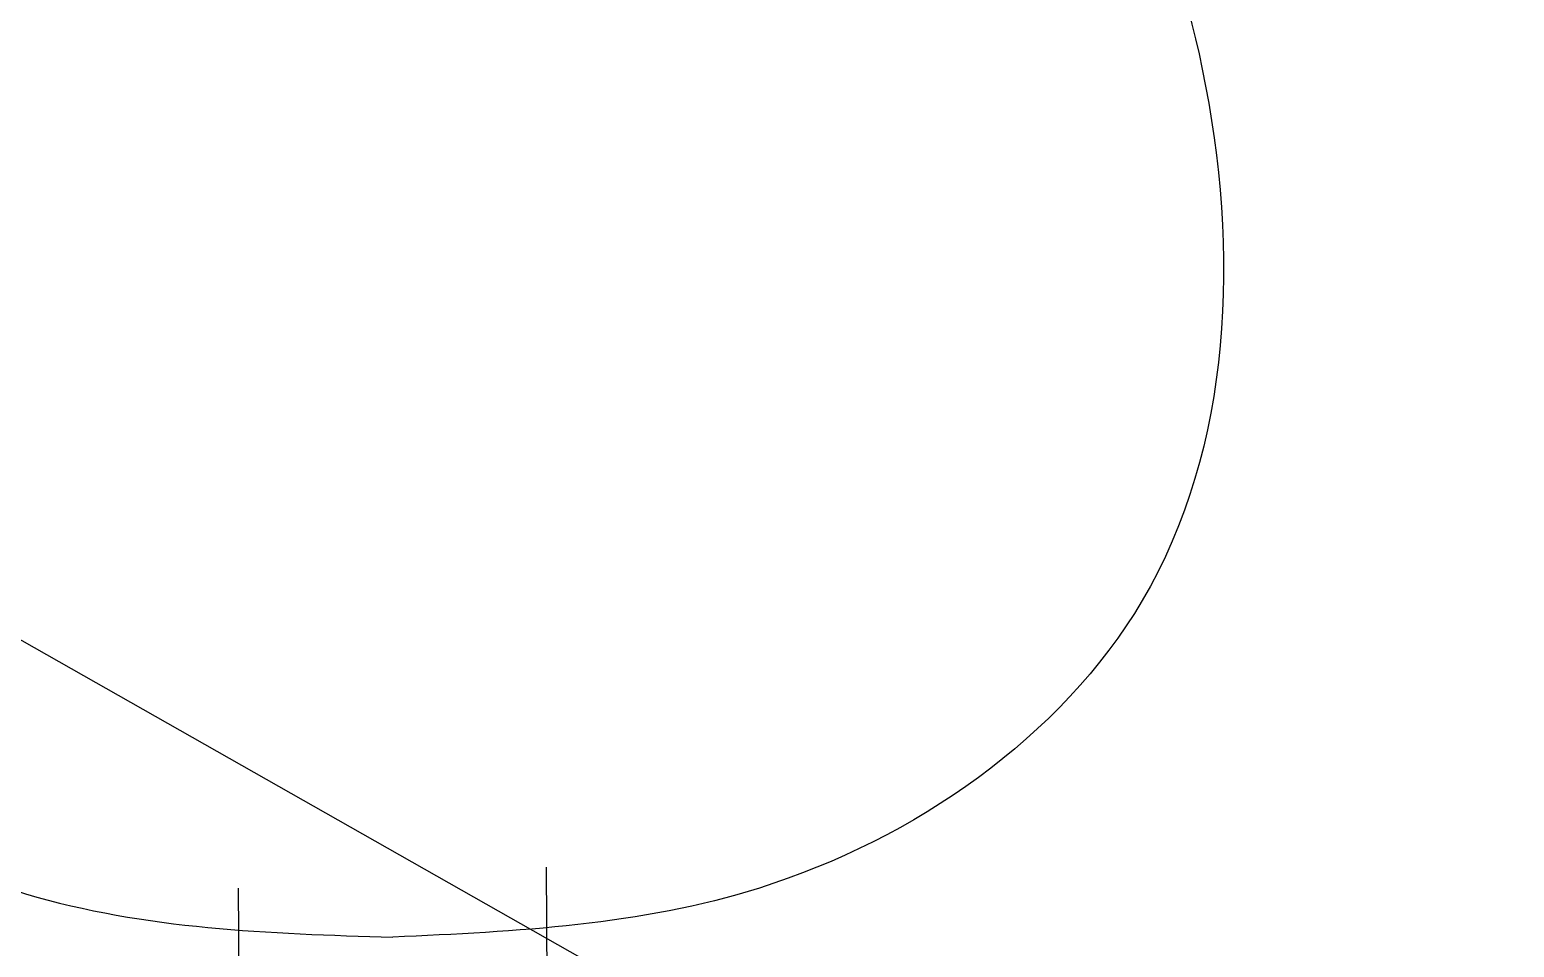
# Model space of a CAD drawing. Header units: metres. Extents: x 324293 to 653279, y 3585589 to 7191434.
# Drawn here: x 334564.5377 to 334564.9162, y 3600518.1028 to 3600518.3368 of the extents above; entities that cross this region are included whole.
import ezdxf

# ---------------------------------------------------------------- set-up
doc = ezdxf.new("R2010")
doc.units = ezdxf.units.M
doc.layers.add('cahman', color=80, linetype='Continuous')
doc.layers.add('Tir bargh', color=10, linetype='Continuous')

# ---------------------------------------------------------------- blocks, each defined once
blk = doc.blocks.new('E')
at = {"layer": 'Tir bargh'}
for p, q in [((0.96012, 5.01545), (-1.09158, 6.20022)), ((-0.40792, 5.78074), (-0.40792, 5.81219)), ((-0.43711, 5.78028), (-0.43711, 5.81044))]:
    blk.add_line(p, q, dxfattribs=at)
for points in [[(-0.44561, 5.95606, -0.28802), (-0.45908, 5.94838, -0.28802), (-0.48397, 5.93125, -0.28802), (-0.50404, 5.88667, -0.28802), (-0.50172, 5.83476, -0.28802), (-0.46112, 5.80718, -0.28802), (-0.43424, 5.80612, -0.28802), (-0.42252, 5.80567, -0.28802)], [(-0.39943, 5.95606, -0.28802), (-0.38596, 5.94838, -0.28802), (-0.36106, 5.93125, -0.28802), (-0.341, 5.88667, -0.28802), (-0.34332, 5.83476, -0.28802), (-0.38392, 5.80718, -0.28802), (-0.4108, 5.80612, -0.28802), (-0.42252, 5.80567, -0.28802)]]:
    blk.add_open_spline(points, degree=3, knots=[0.28987, 0.28987, 0.28987, 0.28987, 0.908816, 1.521914, 2.211913, 2.829368, 3.306397, 3.306397, 3.306397, 3.306397], dxfattribs=at)
at = {"layer": 'Tir bargh', "invisible_edges": 15}
for points in [[(-0.45271, 5.89928, -0.22021), (-0.45389, 5.88846, -0.21756), (-0.46785, 5.88846, -0.22563), (-0.46615, 5.89928, -0.22797)], [(-0.46615, 5.89928, -0.34808), (-0.46785, 5.88846, -0.35042), (-0.45389, 5.88846, -0.35849), (-0.45271, 5.89928, -0.35584)], [(-0.43795, 5.89928, -0.21541), (-0.43855, 5.88846, -0.21258), (-0.45389, 5.88846, -0.21756), (-0.45271, 5.89928, -0.22021)], [(-0.45271, 5.89928, -0.35584), (-0.45389, 5.88846, -0.35849), (-0.43855, 5.88846, -0.36347), (-0.43795, 5.89928, -0.36064)], [(-0.42252, 5.89928, -0.21379), (-0.42252, 5.88846, -0.2109), (-0.43855, 5.88846, -0.21258), (-0.43795, 5.89928, -0.21541)], [(-0.43795, 5.89928, -0.36064), (-0.43855, 5.88846, -0.36347), (-0.42252, 5.88846, -0.36515), (-0.42252, 5.89928, -0.36226)], [(-0.42252, 5.89928, -0.36226), (-0.42252, 5.88846, -0.36515), (-0.40648, 5.88846, -0.36347), (-0.40708, 5.89928, -0.36064)], [(-0.40708, 5.89928, -0.21541), (-0.40648, 5.88846, -0.21258), (-0.42252, 5.88846, -0.2109), (-0.42252, 5.89928, -0.21379)], [(-0.40708, 5.89928, -0.36064), (-0.40648, 5.88846, -0.36347), (-0.39115, 5.88846, -0.35849), (-0.39233, 5.89928, -0.35584)], [(-0.39233, 5.89928, -0.22021), (-0.39115, 5.88846, -0.21756), (-0.40648, 5.88846, -0.21258), (-0.40708, 5.89928, -0.21541)], [(-0.39233, 5.89928, -0.35584), (-0.39115, 5.88846, -0.35849), (-0.37718, 5.88846, -0.35042), (-0.37889, 5.89928, -0.34808)], [(-0.37889, 5.89928, -0.22797), (-0.37718, 5.88846, -0.22563), (-0.39115, 5.88846, -0.21756), (-0.39233, 5.89928, -0.22021)], [(-0.37889, 5.89928, -0.34808), (-0.37718, 5.88846, -0.35042), (-0.3652, 5.88846, -0.33963), (-0.36735, 5.89928, -0.3377)], [(-0.36735, 5.89928, -0.23835), (-0.3652, 5.88846, -0.23642), (-0.37718, 5.88846, -0.22563), (-0.37889, 5.89928, -0.22797)], [(-0.36735, 5.89928, -0.3377), (-0.3652, 5.88846, -0.33963), (-0.35572, 5.88846, -0.32659), (-0.35823, 5.89928, -0.32514)], [(-0.35823, 5.89928, -0.25091), (-0.35572, 5.88846, -0.24946), (-0.3652, 5.88846, -0.23642), (-0.36735, 5.89928, -0.23835)], [(-0.35823, 5.89928, -0.32514), (-0.35572, 5.88846, -0.32659), (-0.34916, 5.88846, -0.31186), (-0.35192, 5.89928, -0.31096)], [(-0.35192, 5.89928, -0.26509), (-0.34916, 5.88846, -0.26419), (-0.35572, 5.88846, -0.24946), (-0.35823, 5.89928, -0.25091)], [(-0.35192, 5.89928, -0.31096), (-0.34916, 5.88846, -0.31186), (-0.34581, 5.88846, -0.29609), (-0.34869, 5.89928, -0.29578)], [(-0.34869, 5.89928, -0.28027), (-0.34581, 5.88846, -0.27996), (-0.34916, 5.88846, -0.26419), (-0.35192, 5.89928, -0.26509)], [(-0.34869, 5.89928, -0.29578), (-0.34581, 5.88846, -0.29609), (-0.34581, 5.88846, -0.27996), (-0.34869, 5.89928, -0.28027)], [(-0.45389, 5.88846, -0.21756), (-0.45458, 5.87739, -0.21602), (-0.46885, 5.87739, -0.22426), (-0.46785, 5.88846, -0.22563)], [(-0.46785, 5.88846, -0.35042), (-0.46885, 5.87739, -0.35179), (-0.45458, 5.87739, -0.36003), (-0.45389, 5.88846, -0.35849)], [(-0.43855, 5.88846, -0.21258), (-0.43891, 5.87739, -0.21092), (-0.45458, 5.87739, -0.21602), (-0.45389, 5.88846, -0.21756)], [(-0.45389, 5.88846, -0.35849), (-0.45458, 5.87739, -0.36003), (-0.43891, 5.87739, -0.36512), (-0.43855, 5.88846, -0.36347)], [(-0.42252, 5.88846, -0.2109), (-0.42252, 5.87739, -0.2092), (-0.43891, 5.87739, -0.21092), (-0.43855, 5.88846, -0.21258)], [(-0.43855, 5.88846, -0.36347), (-0.43891, 5.87739, -0.36512), (-0.42252, 5.87739, -0.36685), (-0.42252, 5.88846, -0.36515)], [(-0.42252, 5.88846, -0.36515), (-0.42252, 5.87739, -0.36685), (-0.40613, 5.87739, -0.36512), (-0.40648, 5.88846, -0.36347)], [(-0.40648, 5.88846, -0.21258), (-0.40613, 5.87739, -0.21092), (-0.42252, 5.87739, -0.2092), (-0.42252, 5.88846, -0.2109)], [(-0.40648, 5.88846, -0.36347), (-0.40613, 5.87739, -0.36512), (-0.39046, 5.87739, -0.36003), (-0.39115, 5.88846, -0.35849)], [(-0.39115, 5.88846, -0.21756), (-0.39046, 5.87739, -0.21602), (-0.40613, 5.87739, -0.21092), (-0.40648, 5.88846, -0.21258)], [(-0.39115, 5.88846, -0.35849), (-0.39046, 5.87739, -0.36003), (-0.37619, 5.87739, -0.35179), (-0.37718, 5.88846, -0.35042)], [(-0.37718, 5.88846, -0.22563), (-0.37619, 5.87739, -0.22426), (-0.39046, 5.87739, -0.21602), (-0.39115, 5.88846, -0.21756)], [(-0.37718, 5.88846, -0.35042), (-0.37619, 5.87739, -0.35179), (-0.36394, 5.87739, -0.34077), (-0.3652, 5.88846, -0.33963)], [(-0.3652, 5.88846, -0.23642), (-0.36394, 5.87739, -0.23528), (-0.37619, 5.87739, -0.22426), (-0.37718, 5.88846, -0.22563)], [(-0.3652, 5.88846, -0.33963), (-0.36394, 5.87739, -0.34077), (-0.35426, 5.87739, -0.32744), (-0.35572, 5.88846, -0.32659)], [(-0.35572, 5.88846, -0.24946), (-0.35426, 5.87739, -0.24861), (-0.36394, 5.87739, -0.23528), (-0.3652, 5.88846, -0.23642)], [(-0.35572, 5.88846, -0.32659), (-0.35426, 5.87739, -0.32744), (-0.34755, 5.87739, -0.31238), (-0.34916, 5.88846, -0.31186)], [(-0.34916, 5.88846, -0.26419), (-0.34755, 5.87739, -0.26367), (-0.35426, 5.87739, -0.24861), (-0.35572, 5.88846, -0.24946)], [(-0.34916, 5.88846, -0.31186), (-0.34755, 5.87739, -0.31238), (-0.34413, 5.87739, -0.29626), (-0.34581, 5.88846, -0.29609)], [(-0.34581, 5.88846, -0.27996), (-0.34413, 5.87739, -0.27979), (-0.34755, 5.87739, -0.26367), (-0.34916, 5.88846, -0.26419)], [(-0.34581, 5.88846, -0.29609), (-0.34413, 5.87739, -0.29626), (-0.34413, 5.87739, -0.27979), (-0.34581, 5.88846, -0.27996)], [(-0.45458, 5.87739, -0.21602), (-0.45473, 5.86619, -0.21569), (-0.46906, 5.86619, -0.22396), (-0.46885, 5.87739, -0.22426)], [(-0.46885, 5.87739, -0.35179), (-0.46906, 5.86619, -0.35209), (-0.45473, 5.86619, -0.36036), (-0.45458, 5.87739, -0.36003)], [(-0.43891, 5.87739, -0.21092), (-0.43898, 5.86619, -0.21057), (-0.45473, 5.86619, -0.21569), (-0.45458, 5.87739, -0.21602)], [(-0.45458, 5.87739, -0.36003), (-0.45473, 5.86619, -0.36036), (-0.43898, 5.86619, -0.36548), (-0.43891, 5.87739, -0.36512)], [(-0.42252, 5.87739, -0.2092), (-0.42252, 5.86619, -0.20884), (-0.43898, 5.86619, -0.21057), (-0.43891, 5.87739, -0.21092)], [(-0.43891, 5.87739, -0.36512), (-0.43898, 5.86619, -0.36548), (-0.42252, 5.86619, -0.36721), (-0.42252, 5.87739, -0.36685)], [(-0.42252, 5.87739, -0.36685), (-0.42252, 5.86619, -0.36721), (-0.40606, 5.86619, -0.36548), (-0.40613, 5.87739, -0.36512)], [(-0.40613, 5.87739, -0.21092), (-0.40606, 5.86619, -0.21057), (-0.42252, 5.86619, -0.20884), (-0.42252, 5.87739, -0.2092)], [(-0.40613, 5.87739, -0.36512), (-0.40606, 5.86619, -0.36548), (-0.39031, 5.86619, -0.36036), (-0.39046, 5.87739, -0.36003)], [(-0.39046, 5.87739, -0.21602), (-0.39031, 5.86619, -0.21569), (-0.40606, 5.86619, -0.21057), (-0.40613, 5.87739, -0.21092)], [(-0.39046, 5.87739, -0.36003), (-0.39031, 5.86619, -0.36036), (-0.37597, 5.86619, -0.35209), (-0.37619, 5.87739, -0.35179)], [(-0.37619, 5.87739, -0.22426), (-0.37597, 5.86619, -0.22396), (-0.39031, 5.86619, -0.21569), (-0.39046, 5.87739, -0.21602)], [(-0.37619, 5.87739, -0.35179), (-0.37597, 5.86619, -0.35209), (-0.36367, 5.86619, -0.34101), (-0.36394, 5.87739, -0.34077)], [(-0.36394, 5.87739, -0.23528), (-0.36367, 5.86619, -0.23504), (-0.37597, 5.86619, -0.22396), (-0.37619, 5.87739, -0.22426)], [(-0.36394, 5.87739, -0.34077), (-0.36367, 5.86619, -0.34101), (-0.35394, 5.86619, -0.32762), (-0.35426, 5.87739, -0.32744)], [(-0.35426, 5.87739, -0.24861), (-0.35394, 5.86619, -0.24843), (-0.36367, 5.86619, -0.23504), (-0.36394, 5.87739, -0.23528)], [(-0.35426, 5.87739, -0.32744), (-0.35394, 5.86619, -0.32762), (-0.34721, 5.86619, -0.31249), (-0.34755, 5.87739, -0.31238)], [(-0.34755, 5.87739, -0.26367), (-0.34721, 5.86619, -0.26355), (-0.35394, 5.86619, -0.24843), (-0.35426, 5.87739, -0.24861)], [(-0.34755, 5.87739, -0.31238), (-0.34721, 5.86619, -0.31249), (-0.34377, 5.86619, -0.2963), (-0.34413, 5.87739, -0.29626)], [(-0.34413, 5.87739, -0.27979), (-0.34377, 5.86619, -0.27975), (-0.34721, 5.86619, -0.26355), (-0.34755, 5.87739, -0.26367)], [(-0.34413, 5.87739, -0.29626), (-0.34377, 5.86619, -0.2963), (-0.34377, 5.86619, -0.27975), (-0.34413, 5.87739, -0.27979)], [(-0.45473, 5.86619, -0.21569), (-0.45423, 5.85506, -0.21679), (-0.46835, 5.85506, -0.22494), (-0.46906, 5.86619, -0.22396)], [(-0.46906, 5.86619, -0.35209), (-0.46835, 5.85506, -0.35111), (-0.45423, 5.85506, -0.35926), (-0.45473, 5.86619, -0.36036)], [(-0.43898, 5.86619, -0.21057), (-0.43873, 5.85506, -0.21176), (-0.45423, 5.85506, -0.21679), (-0.45473, 5.86619, -0.21569)], [(-0.45473, 5.86619, -0.36036), (-0.45423, 5.85506, -0.35926), (-0.43873, 5.85506, -0.36429), (-0.43898, 5.86619, -0.36548)], [(-0.42252, 5.86619, -0.20884), (-0.42252, 5.85506, -0.21005), (-0.43873, 5.85506, -0.21176), (-0.43898, 5.86619, -0.21057)], [(-0.43898, 5.86619, -0.36548), (-0.43873, 5.85506, -0.36429), (-0.42252, 5.85506, -0.366), (-0.42252, 5.86619, -0.36721)], [(-0.42252, 5.86619, -0.36721), (-0.42252, 5.85506, -0.366), (-0.40631, 5.85506, -0.36429), (-0.40606, 5.86619, -0.36548)], [(-0.40606, 5.86619, -0.21057), (-0.40631, 5.85506, -0.21176), (-0.42252, 5.85506, -0.21005), (-0.42252, 5.86619, -0.20884)], [(-0.40606, 5.86619, -0.36548), (-0.40631, 5.85506, -0.36429), (-0.3908, 5.85506, -0.35926), (-0.39031, 5.86619, -0.36036)], [(-0.39031, 5.86619, -0.21569), (-0.3908, 5.85506, -0.21679), (-0.40631, 5.85506, -0.21176), (-0.40606, 5.86619, -0.21057)], [(-0.39031, 5.86619, -0.36036), (-0.3908, 5.85506, -0.35926), (-0.37669, 5.85506, -0.35111), (-0.37597, 5.86619, -0.35209)], [(-0.37597, 5.86619, -0.22396), (-0.37669, 5.85506, -0.22494), (-0.3908, 5.85506, -0.21679), (-0.39031, 5.86619, -0.21569)], [(-0.37597, 5.86619, -0.35209), (-0.37669, 5.85506, -0.35111), (-0.36457, 5.85506, -0.3402), (-0.36367, 5.86619, -0.34101)], [(-0.36367, 5.86619, -0.23504), (-0.36457, 5.85506, -0.23585), (-0.37669, 5.85506, -0.22494), (-0.37597, 5.86619, -0.22396)], [(-0.36367, 5.86619, -0.34101), (-0.36457, 5.85506, -0.3402), (-0.35499, 5.85506, -0.32701), (-0.35394, 5.86619, -0.32762)], [(-0.35394, 5.86619, -0.24843), (-0.35499, 5.85506, -0.24904), (-0.36457, 5.85506, -0.23585), (-0.36367, 5.86619, -0.23504)], [(-0.35394, 5.86619, -0.32762), (-0.35499, 5.85506, -0.32701), (-0.34836, 5.85506, -0.31212), (-0.34721, 5.86619, -0.31249)], [(-0.34721, 5.86619, -0.26355), (-0.34836, 5.85506, -0.26393), (-0.35499, 5.85506, -0.24904), (-0.35394, 5.86619, -0.24843)], [(-0.34721, 5.86619, -0.31249), (-0.34836, 5.85506, -0.31212), (-0.34497, 5.85506, -0.29617), (-0.34377, 5.86619, -0.2963)], [(-0.34377, 5.86619, -0.27975), (-0.34497, 5.85506, -0.27987), (-0.34836, 5.85506, -0.26393), (-0.34721, 5.86619, -0.26355)], [(-0.34377, 5.86619, -0.2963), (-0.34497, 5.85506, -0.29617), (-0.34497, 5.85506, -0.27987), (-0.34377, 5.86619, -0.27975)], [(-0.45423, 5.85506, -0.21679), (-0.45297, 5.84431, -0.21963), (-0.46653, 5.84431, -0.22745), (-0.46835, 5.85506, -0.22494)], [(-0.46835, 5.85506, -0.35111), (-0.46653, 5.84431, -0.3486), (-0.45297, 5.84431, -0.35642), (-0.45423, 5.85506, -0.35926)], [(-0.43873, 5.85506, -0.21176), (-0.43809, 5.84431, -0.21479), (-0.45297, 5.84431, -0.21963), (-0.45423, 5.85506, -0.21679)], [(-0.45423, 5.85506, -0.35926), (-0.45297, 5.84431, -0.35642), (-0.43809, 5.84431, -0.36126), (-0.43873, 5.85506, -0.36429)], [(-0.42252, 5.85506, -0.21005), (-0.42252, 5.84431, -0.21315), (-0.43809, 5.84431, -0.21479), (-0.43873, 5.85506, -0.21176)], [(-0.43873, 5.85506, -0.36429), (-0.43809, 5.84431, -0.36126), (-0.42252, 5.84431, -0.3629), (-0.42252, 5.85506, -0.366)], [(-0.42252, 5.85506, -0.366), (-0.42252, 5.84431, -0.3629), (-0.40695, 5.84431, -0.36126), (-0.40631, 5.85506, -0.36429)], [(-0.40631, 5.85506, -0.21176), (-0.40695, 5.84431, -0.21479), (-0.42252, 5.84431, -0.21315), (-0.42252, 5.85506, -0.21005)], [(-0.40631, 5.85506, -0.36429), (-0.40695, 5.84431, -0.36126), (-0.39207, 5.84431, -0.35642), (-0.3908, 5.85506, -0.35926)], [(-0.3908, 5.85506, -0.21679), (-0.39207, 5.84431, -0.21963), (-0.40695, 5.84431, -0.21479), (-0.40631, 5.85506, -0.21176)], [(-0.3908, 5.85506, -0.35926), (-0.39207, 5.84431, -0.35642), (-0.37851, 5.84431, -0.3486), (-0.37669, 5.85506, -0.35111)], [(-0.37669, 5.85506, -0.22494), (-0.37851, 5.84431, -0.22745), (-0.39207, 5.84431, -0.21963), (-0.3908, 5.85506, -0.21679)], [(-0.37669, 5.85506, -0.35111), (-0.37851, 5.84431, -0.3486), (-0.36688, 5.84431, -0.33812), (-0.36457, 5.85506, -0.3402)], [(-0.36457, 5.85506, -0.23585), (-0.36688, 5.84431, -0.23793), (-0.37851, 5.84431, -0.22745), (-0.37669, 5.85506, -0.22494)], [(-0.36457, 5.85506, -0.3402), (-0.36688, 5.84431, -0.33812), (-0.35768, 5.84431, -0.32546), (-0.35499, 5.85506, -0.32701)], [(-0.35499, 5.85506, -0.24904), (-0.35768, 5.84431, -0.25059), (-0.36688, 5.84431, -0.23793), (-0.36457, 5.85506, -0.23585)], [(-0.35499, 5.85506, -0.32701), (-0.35768, 5.84431, -0.32546), (-0.35131, 5.84431, -0.31116), (-0.34836, 5.85506, -0.31212)], [(-0.34836, 5.85506, -0.26393), (-0.35131, 5.84431, -0.26489), (-0.35768, 5.84431, -0.25059), (-0.35499, 5.85506, -0.24904)], [(-0.34836, 5.85506, -0.31212), (-0.35131, 5.84431, -0.31116), (-0.34806, 5.84431, -0.29585), (-0.34497, 5.85506, -0.29617)], [(-0.34497, 5.85506, -0.27987), (-0.34806, 5.84431, -0.2802), (-0.35131, 5.84431, -0.26489), (-0.34836, 5.85506, -0.26393)], [(-0.34497, 5.85506, -0.29617), (-0.34806, 5.84431, -0.29585), (-0.34806, 5.84431, -0.2802), (-0.34497, 5.85506, -0.27987)], [(-0.45297, 5.84431, -0.21963), (-0.45083, 5.83444, -0.22443), (-0.46343, 5.83444, -0.23171), (-0.46653, 5.84431, -0.22745)], [(-0.46653, 5.84431, -0.3486), (-0.46343, 5.83444, -0.34434), (-0.45083, 5.83444, -0.35161), (-0.45297, 5.84431, -0.35642)], [(-0.43809, 5.84431, -0.21479), (-0.43699, 5.83444, -0.21994), (-0.45083, 5.83444, -0.22443), (-0.45297, 5.84431, -0.21963)], [(-0.45297, 5.84431, -0.35642), (-0.45083, 5.83444, -0.35161), (-0.43699, 5.83444, -0.35611), (-0.43809, 5.84431, -0.36126)], [(-0.42252, 5.84431, -0.21315), (-0.42252, 5.83444, -0.21842), (-0.43699, 5.83444, -0.21994), (-0.43809, 5.84431, -0.21479)], [(-0.43809, 5.84431, -0.36126), (-0.43699, 5.83444, -0.35611), (-0.42252, 5.83444, -0.35763), (-0.42252, 5.84431, -0.3629)], [(-0.42252, 5.84431, -0.3629), (-0.42252, 5.83444, -0.35763), (-0.40805, 5.83444, -0.35611), (-0.40695, 5.84431, -0.36126)], [(-0.40695, 5.84431, -0.21479), (-0.40805, 5.83444, -0.21994), (-0.42252, 5.83444, -0.21842), (-0.42252, 5.84431, -0.21315)], [(-0.40695, 5.84431, -0.36126), (-0.40805, 5.83444, -0.35611), (-0.39421, 5.83444, -0.35161), (-0.39207, 5.84431, -0.35642)], [(-0.39207, 5.84431, -0.21963), (-0.39421, 5.83444, -0.22443), (-0.40805, 5.83444, -0.21994), (-0.40695, 5.84431, -0.21479)], [(-0.39207, 5.84431, -0.35642), (-0.39421, 5.83444, -0.35161), (-0.3816, 5.83444, -0.34434), (-0.37851, 5.84431, -0.3486)], [(-0.37851, 5.84431, -0.22745), (-0.3816, 5.83444, -0.23171), (-0.39421, 5.83444, -0.22443), (-0.39207, 5.84431, -0.21963)], [(-0.37851, 5.84431, -0.3486), (-0.3816, 5.83444, -0.34434), (-0.37079, 5.83444, -0.3346), (-0.36688, 5.84431, -0.33812)], [(-0.36688, 5.84431, -0.23793), (-0.37079, 5.83444, -0.24145), (-0.3816, 5.83444, -0.23171), (-0.37851, 5.84431, -0.22745)], [(-0.36688, 5.84431, -0.33812), (-0.37079, 5.83444, -0.3346), (-0.36224, 5.83444, -0.32283), (-0.35768, 5.84431, -0.32546)], [(-0.35768, 5.84431, -0.25059), (-0.36224, 5.83444, -0.25322), (-0.37079, 5.83444, -0.24145), (-0.36688, 5.84431, -0.23793)], [(-0.35768, 5.84431, -0.32546), (-0.36224, 5.83444, -0.32283), (-0.35632, 5.83444, -0.30953), (-0.35131, 5.84431, -0.31116)], [(-0.35131, 5.84431, -0.26489), (-0.35632, 5.83444, -0.26651), (-0.36224, 5.83444, -0.25322), (-0.35768, 5.84431, -0.25059)], [(-0.35131, 5.84431, -0.31116), (-0.35632, 5.83444, -0.30953), (-0.35329, 5.83444, -0.2953), (-0.34806, 5.84431, -0.29585)], [(-0.34806, 5.84431, -0.2802), (-0.35329, 5.83444, -0.28075), (-0.35632, 5.83444, -0.26651), (-0.35131, 5.84431, -0.26489)], [(-0.34806, 5.84431, -0.29585), (-0.35329, 5.83444, -0.2953), (-0.35329, 5.83444, -0.28075), (-0.34806, 5.84431, -0.2802)], [(-0.45083, 5.83444, -0.22443), (-0.44787, 5.82595, -0.23109), (-0.45915, 5.82595, -0.2376), (-0.46343, 5.83444, -0.23171)], [(-0.46343, 5.83444, -0.34434), (-0.45915, 5.82595, -0.33845), (-0.44787, 5.82595, -0.34496), (-0.45083, 5.83444, -0.35161)], [(-0.43699, 5.83444, -0.21994), (-0.43548, 5.82595, -0.22706), (-0.44787, 5.82595, -0.23109), (-0.45083, 5.83444, -0.22443)], [(-0.45083, 5.83444, -0.35161), (-0.44787, 5.82595, -0.34496), (-0.43548, 5.82595, -0.34899), (-0.43699, 5.83444, -0.35611)], [(-0.42252, 5.83444, -0.21842), (-0.42252, 5.82595, -0.2257), (-0.43548, 5.82595, -0.22706), (-0.43699, 5.83444, -0.21994)], [(-0.43699, 5.83444, -0.35611), (-0.43548, 5.82595, -0.34899), (-0.42252, 5.82595, -0.35035), (-0.42252, 5.83444, -0.35763)], [(-0.42252, 5.83444, -0.35763), (-0.42252, 5.82595, -0.35035), (-0.40956, 5.82595, -0.34899), (-0.40805, 5.83444, -0.35611)], [(-0.40805, 5.83444, -0.21994), (-0.40956, 5.82595, -0.22706), (-0.42252, 5.82595, -0.2257), (-0.42252, 5.83444, -0.21842)], [(-0.40805, 5.83444, -0.35611), (-0.40956, 5.82595, -0.34899), (-0.39717, 5.82595, -0.34496), (-0.39421, 5.83444, -0.35161)], [(-0.39421, 5.83444, -0.22443), (-0.39717, 5.82595, -0.23109), (-0.40956, 5.82595, -0.22706), (-0.40805, 5.83444, -0.21994)], [(-0.39421, 5.83444, -0.35161), (-0.39717, 5.82595, -0.34496), (-0.38588, 5.82595, -0.33845), (-0.3816, 5.83444, -0.34434)], [(-0.3816, 5.83444, -0.23171), (-0.38588, 5.82595, -0.2376), (-0.39717, 5.82595, -0.23109), (-0.39421, 5.83444, -0.22443)], [(-0.3816, 5.83444, -0.34434), (-0.38588, 5.82595, -0.33845), (-0.3762, 5.82595, -0.32973), (-0.37079, 5.83444, -0.3346)], [(-0.37079, 5.83444, -0.24145), (-0.3762, 5.82595, -0.24632), (-0.38588, 5.82595, -0.2376), (-0.3816, 5.83444, -0.23171)], [(-0.37079, 5.83444, -0.3346), (-0.3762, 5.82595, -0.32973), (-0.36854, 5.82595, -0.31919), (-0.36224, 5.83444, -0.32283)], [(-0.36224, 5.83444, -0.25322), (-0.36854, 5.82595, -0.25686), (-0.3762, 5.82595, -0.24632), (-0.37079, 5.83444, -0.24145)], [(-0.36224, 5.83444, -0.32283), (-0.36854, 5.82595, -0.31919), (-0.36324, 5.82595, -0.30728), (-0.35632, 5.83444, -0.30953)], [(-0.35632, 5.83444, -0.26651), (-0.36324, 5.82595, -0.26877), (-0.36854, 5.82595, -0.25686), (-0.36224, 5.83444, -0.25322)], [(-0.35632, 5.83444, -0.30953), (-0.36324, 5.82595, -0.30728), (-0.36053, 5.82595, -0.29454), (-0.35329, 5.83444, -0.2953)], [(-0.35329, 5.83444, -0.28075), (-0.36053, 5.82595, -0.28151), (-0.36324, 5.82595, -0.26877), (-0.35632, 5.83444, -0.26651)], [(-0.35329, 5.83444, -0.2953), (-0.36053, 5.82595, -0.29454), (-0.36053, 5.82595, -0.28151), (-0.35329, 5.83444, -0.28075)], [(-0.45915, 5.82595, -0.2376), (-0.45401, 5.81896, -0.24468), (-0.46234, 5.81896, -0.25217), (-0.46884, 5.82595, -0.24632)], [(-0.46884, 5.82595, -0.32973), (-0.46234, 5.81896, -0.32388), (-0.45401, 5.81896, -0.33137), (-0.45915, 5.82595, -0.33845)], [(-0.44787, 5.82595, -0.23109), (-0.44431, 5.81896, -0.23908), (-0.45401, 5.81896, -0.24468), (-0.45915, 5.82595, -0.2376)], [(-0.45915, 5.82595, -0.33845), (-0.45401, 5.81896, -0.33137), (-0.44431, 5.81896, -0.33697), (-0.44787, 5.82595, -0.34496)], [(-0.43548, 5.82595, -0.22706), (-0.43366, 5.81896, -0.23562), (-0.44431, 5.81896, -0.23908), (-0.44787, 5.82595, -0.23109)], [(-0.44787, 5.82595, -0.34496), (-0.44431, 5.81896, -0.33697), (-0.43366, 5.81896, -0.34043), (-0.43548, 5.82595, -0.34899)], [(-0.42252, 5.82595, -0.2257), (-0.42252, 5.81896, -0.23445), (-0.43366, 5.81896, -0.23562), (-0.43548, 5.82595, -0.22706)], [(-0.43548, 5.82595, -0.34899), (-0.43366, 5.81896, -0.34043), (-0.42252, 5.81896, -0.3416), (-0.42252, 5.82595, -0.35035)], [(-0.42252, 5.82595, -0.35035), (-0.42252, 5.81896, -0.3416), (-0.41138, 5.81896, -0.34043), (-0.40956, 5.82595, -0.34899)], [(-0.40956, 5.82595, -0.22706), (-0.41138, 5.81896, -0.23562), (-0.42252, 5.81896, -0.23445), (-0.42252, 5.82595, -0.2257)], [(-0.40956, 5.82595, -0.34899), (-0.41138, 5.81896, -0.34043), (-0.40073, 5.81896, -0.33697), (-0.39717, 5.82595, -0.34496)], [(-0.39717, 5.82595, -0.23109), (-0.40073, 5.81896, -0.23908), (-0.41138, 5.81896, -0.23562), (-0.40956, 5.82595, -0.22706)], [(-0.39717, 5.82595, -0.34496), (-0.40073, 5.81896, -0.33697), (-0.39103, 5.81896, -0.33137), (-0.38588, 5.82595, -0.33845)], [(-0.38588, 5.82595, -0.2376), (-0.39103, 5.81896, -0.24468), (-0.40073, 5.81896, -0.23908), (-0.39717, 5.82595, -0.23109)], [(-0.38588, 5.82595, -0.33845), (-0.39103, 5.81896, -0.33137), (-0.3827, 5.81896, -0.32388), (-0.3762, 5.82595, -0.32973)], [(-0.3762, 5.82595, -0.24632), (-0.3827, 5.81896, -0.25217), (-0.39103, 5.81896, -0.24468), (-0.38588, 5.82595, -0.2376)], [(-0.3762, 5.82595, -0.32973), (-0.3827, 5.81896, -0.32388), (-0.37612, 5.81896, -0.31481), (-0.36854, 5.82595, -0.31919)], [(-0.36854, 5.82595, -0.25686), (-0.37612, 5.81896, -0.26123), (-0.3827, 5.81896, -0.25217), (-0.3762, 5.82595, -0.24632)], [(-0.36854, 5.82595, -0.31919), (-0.37612, 5.81896, -0.31481), (-0.37156, 5.81896, -0.30458), (-0.36324, 5.82595, -0.30728)], [(-0.36324, 5.82595, -0.26877), (-0.37156, 5.81896, -0.27147), (-0.37612, 5.81896, -0.26123), (-0.36854, 5.82595, -0.25686)], [(-0.36324, 5.82595, -0.30728), (-0.37156, 5.81896, -0.30458), (-0.36923, 5.81896, -0.29363), (-0.36053, 5.82595, -0.29454)], [(-0.36053, 5.82595, -0.28151), (-0.36923, 5.81896, -0.28242), (-0.37156, 5.81896, -0.27147), (-0.36324, 5.82595, -0.26877)], [(-0.36053, 5.82595, -0.29454), (-0.36923, 5.81896, -0.29363), (-0.36923, 5.81896, -0.28242), (-0.36053, 5.82595, -0.28151)], [(-0.46234, 5.81896, -0.25217), (-0.45507, 5.8135, -0.25871), (-0.46046, 5.8135, -0.26612), (-0.46892, 5.81896, -0.26123)], [(-0.46892, 5.81896, -0.31481), (-0.46046, 5.8135, -0.30993), (-0.45507, 5.8135, -0.31734), (-0.46234, 5.81896, -0.32388)], [(-0.45401, 5.81896, -0.24468), (-0.44827, 5.8135, -0.25259), (-0.45507, 5.8135, -0.25871), (-0.46234, 5.81896, -0.25217)], [(-0.46234, 5.81896, -0.32388), (-0.45507, 5.8135, -0.31734), (-0.44827, 5.8135, -0.32346), (-0.45401, 5.81896, -0.33137)], [(-0.44431, 5.81896, -0.23908), (-0.44034, 5.8135, -0.24801), (-0.44827, 5.8135, -0.25259), (-0.45401, 5.81896, -0.24468)], [(-0.45401, 5.81896, -0.33137), (-0.44827, 5.8135, -0.32346), (-0.44034, 5.8135, -0.32804), (-0.44431, 5.81896, -0.33697)], [(-0.43366, 5.81896, -0.23562), (-0.43163, 5.8135, -0.24518), (-0.44034, 5.8135, -0.24801), (-0.44431, 5.81896, -0.23908)], [(-0.44431, 5.81896, -0.33697), (-0.44034, 5.8135, -0.32804), (-0.43163, 5.8135, -0.33087), (-0.43366, 5.81896, -0.34043)], [(-0.42252, 5.81896, -0.23445), (-0.42252, 5.8135, -0.24422), (-0.43163, 5.8135, -0.24518), (-0.43366, 5.81896, -0.23562)], [(-0.43366, 5.81896, -0.34043), (-0.43163, 5.8135, -0.33087), (-0.42252, 5.8135, -0.33183), (-0.42252, 5.81896, -0.3416)], [(-0.42252, 5.81896, -0.3416), (-0.42252, 5.8135, -0.33183), (-0.41341, 5.8135, -0.33087), (-0.41138, 5.81896, -0.34043)], [(-0.41138, 5.81896, -0.23562), (-0.41341, 5.8135, -0.24518), (-0.42252, 5.8135, -0.24422), (-0.42252, 5.81896, -0.23445)], [(-0.41138, 5.81896, -0.34043), (-0.41341, 5.8135, -0.33087), (-0.4047, 5.8135, -0.32804), (-0.40073, 5.81896, -0.33697)], [(-0.40073, 5.81896, -0.23908), (-0.4047, 5.8135, -0.24801), (-0.41341, 5.8135, -0.24518), (-0.41138, 5.81896, -0.23562)], [(-0.40073, 5.81896, -0.33697), (-0.4047, 5.8135, -0.32804), (-0.39677, 5.8135, -0.32346), (-0.39103, 5.81896, -0.33137)], [(-0.39103, 5.81896, -0.24468), (-0.39677, 5.8135, -0.25259), (-0.4047, 5.8135, -0.24801), (-0.40073, 5.81896, -0.23908)], [(-0.39103, 5.81896, -0.33137), (-0.39677, 5.8135, -0.32346), (-0.38996, 5.8135, -0.31734), (-0.3827, 5.81896, -0.32388)], [(-0.3827, 5.81896, -0.25217), (-0.38996, 5.8135, -0.25871), (-0.39677, 5.8135, -0.25259), (-0.39103, 5.81896, -0.24468)], [(-0.3827, 5.81896, -0.32388), (-0.38996, 5.8135, -0.31734), (-0.38458, 5.8135, -0.30993), (-0.37612, 5.81896, -0.31481)], [(-0.37612, 5.81896, -0.26123), (-0.38458, 5.8135, -0.26612), (-0.38996, 5.8135, -0.25871), (-0.3827, 5.81896, -0.25217)], [(-0.37612, 5.81896, -0.31481), (-0.38458, 5.8135, -0.30993), (-0.38086, 5.8135, -0.30156), (-0.37156, 5.81896, -0.30458)], [(-0.37156, 5.81896, -0.27147), (-0.38086, 5.8135, -0.27449), (-0.38458, 5.8135, -0.26612), (-0.37612, 5.81896, -0.26123)], [(-0.37156, 5.81896, -0.30458), (-0.38086, 5.8135, -0.30156), (-0.37895, 5.8135, -0.2926), (-0.36923, 5.81896, -0.29363)], [(-0.36923, 5.81896, -0.28242), (-0.37895, 5.8135, -0.28345), (-0.38086, 5.8135, -0.27449), (-0.37156, 5.81896, -0.27147)], [(-0.36923, 5.81896, -0.29363), (-0.37895, 5.8135, -0.2926), (-0.37895, 5.8135, -0.28345), (-0.36923, 5.81896, -0.28242)], [(-0.46418, 5.8135, -0.27449), (-0.45419, 5.80962, -0.27773), (-0.45564, 5.80962, -0.28454), (-0.46608, 5.8135, -0.28345)], [(-0.46608, 5.8135, -0.28345), (-0.45564, 5.80962, -0.28454), (-0.45564, 5.80962, -0.29151), (-0.46608, 5.8135, -0.2926)], [(-0.46608, 5.8135, -0.2926), (-0.45564, 5.80962, -0.29151), (-0.45419, 5.80962, -0.29832), (-0.46418, 5.8135, -0.30156)], [(-0.46046, 5.8135, -0.26612), (-0.45136, 5.80962, -0.27137), (-0.45419, 5.80962, -0.27773), (-0.46418, 5.8135, -0.27449)], [(-0.46418, 5.8135, -0.30156), (-0.45419, 5.80962, -0.29832), (-0.45136, 5.80962, -0.30468), (-0.46046, 5.8135, -0.30993)], [(-0.45507, 5.8135, -0.25871), (-0.44727, 5.80962, -0.26574), (-0.45136, 5.80962, -0.27137), (-0.46046, 5.8135, -0.26612)], [(-0.46046, 5.8135, -0.30993), (-0.45136, 5.80962, -0.30468), (-0.44727, 5.80962, -0.31031), (-0.45507, 5.8135, -0.31734)], [(-0.44827, 5.8135, -0.25259), (-0.44209, 5.80962, -0.26108), (-0.44727, 5.80962, -0.26574), (-0.45507, 5.8135, -0.25871)], [(-0.45507, 5.8135, -0.31734), (-0.44727, 5.80962, -0.31031), (-0.44209, 5.80962, -0.31497), (-0.44827, 5.8135, -0.32346)], [(-0.44034, 5.8135, -0.24801), (-0.43606, 5.80962, -0.2576), (-0.44209, 5.80962, -0.26108), (-0.44827, 5.8135, -0.25259)], [(-0.44827, 5.8135, -0.32346), (-0.44209, 5.80962, -0.31497), (-0.43606, 5.80962, -0.31845), (-0.44034, 5.8135, -0.32804)], [(-0.43163, 5.8135, -0.24518), (-0.42944, 5.80962, -0.25545), (-0.43606, 5.80962, -0.2576), (-0.44034, 5.8135, -0.24801)], [(-0.44034, 5.8135, -0.32804), (-0.43606, 5.80962, -0.31845), (-0.42944, 5.80962, -0.3206), (-0.43163, 5.8135, -0.33087)], [(-0.42252, 5.8135, -0.24422), (-0.42252, 5.80962, -0.25472), (-0.42944, 5.80962, -0.25545), (-0.43163, 5.8135, -0.24518)], [(-0.43163, 5.8135, -0.33087), (-0.42944, 5.80962, -0.3206), (-0.42252, 5.80962, -0.32133), (-0.42252, 5.8135, -0.33183)], [(-0.42252, 5.8135, -0.33183), (-0.42252, 5.80962, -0.32133), (-0.41559, 5.80962, -0.3206), (-0.41341, 5.8135, -0.33087)], [(-0.41341, 5.8135, -0.24518), (-0.41559, 5.80962, -0.25545), (-0.42252, 5.80962, -0.25472), (-0.42252, 5.8135, -0.24422)], [(-0.41341, 5.8135, -0.33087), (-0.41559, 5.80962, -0.3206), (-0.40897, 5.80962, -0.31845), (-0.4047, 5.8135, -0.32804)], [(-0.4047, 5.8135, -0.24801), (-0.40897, 5.80962, -0.2576), (-0.41559, 5.80962, -0.25545), (-0.41341, 5.8135, -0.24518)], [(-0.4047, 5.8135, -0.32804), (-0.40897, 5.80962, -0.31845), (-0.40294, 5.80962, -0.31497), (-0.39677, 5.8135, -0.32346)], [(-0.39677, 5.8135, -0.25259), (-0.40294, 5.80962, -0.26108), (-0.40897, 5.80962, -0.2576), (-0.4047, 5.8135, -0.24801)], [(-0.39677, 5.8135, -0.32346), (-0.40294, 5.80962, -0.31497), (-0.39777, 5.80962, -0.31031), (-0.38996, 5.8135, -0.31734)], [(-0.38996, 5.8135, -0.25871), (-0.39777, 5.80962, -0.26574), (-0.40294, 5.80962, -0.26108), (-0.39677, 5.8135, -0.25259)], [(-0.38996, 5.8135, -0.31734), (-0.39777, 5.80962, -0.31031), (-0.39368, 5.80962, -0.30468), (-0.38458, 5.8135, -0.30993)], [(-0.38458, 5.8135, -0.26612), (-0.39368, 5.80962, -0.27137), (-0.39777, 5.80962, -0.26574), (-0.38996, 5.8135, -0.25871)], [(-0.38458, 5.8135, -0.30993), (-0.39368, 5.80962, -0.30468), (-0.39085, 5.80962, -0.29832), (-0.38086, 5.8135, -0.30156)], [(-0.38086, 5.8135, -0.27449), (-0.39085, 5.80962, -0.27773), (-0.39368, 5.80962, -0.27137), (-0.38458, 5.8135, -0.26612)], [(-0.38086, 5.8135, -0.30156), (-0.39085, 5.80962, -0.29832), (-0.3894, 5.80962, -0.29151), (-0.37895, 5.8135, -0.2926)], [(-0.37895, 5.8135, -0.28345), (-0.3894, 5.80962, -0.28454), (-0.39085, 5.80962, -0.27773), (-0.38086, 5.8135, -0.27449)], [(-0.37895, 5.8135, -0.2926), (-0.3894, 5.80962, -0.29151), (-0.3894, 5.80962, -0.28454), (-0.37895, 5.8135, -0.28345)], [(-0.45419, 5.80962, -0.27773), (-0.44377, 5.80733, -0.28112), (-0.44474, 5.80733, -0.28569), (-0.45564, 5.80962, -0.28454)], [(-0.45564, 5.80962, -0.28454), (-0.44474, 5.80733, -0.28569), (-0.44474, 5.80733, -0.29036), (-0.45564, 5.80962, -0.29151)], [(-0.45564, 5.80962, -0.29151), (-0.44474, 5.80733, -0.29036), (-0.44377, 5.80733, -0.29493), (-0.45419, 5.80962, -0.29832)], [(-0.45136, 5.80962, -0.27137), (-0.44187, 5.80733, -0.27685), (-0.44377, 5.80733, -0.28112), (-0.45419, 5.80962, -0.27773)], [(-0.45419, 5.80962, -0.29832), (-0.44377, 5.80733, -0.29493), (-0.44187, 5.80733, -0.2992), (-0.45136, 5.80962, -0.30468)], [(-0.44727, 5.80962, -0.26574), (-0.43912, 5.80733, -0.27308), (-0.44187, 5.80733, -0.27685), (-0.45136, 5.80962, -0.27137)], [(-0.45136, 5.80962, -0.30468), (-0.44187, 5.80733, -0.2992), (-0.43912, 5.80733, -0.30297), (-0.44727, 5.80962, -0.31031)], [(-0.44209, 5.80962, -0.26108), (-0.43565, 5.80733, -0.26995), (-0.43912, 5.80733, -0.27308), (-0.44727, 5.80962, -0.26574)], [(-0.44727, 5.80962, -0.31031), (-0.43912, 5.80733, -0.30297), (-0.43565, 5.80733, -0.3061), (-0.44209, 5.80962, -0.31497)], [(-0.43606, 5.80962, -0.2576), (-0.43161, 5.80733, -0.26761), (-0.43565, 5.80733, -0.26995), (-0.44209, 5.80962, -0.26108)], [(-0.44209, 5.80962, -0.31497), (-0.43565, 5.80733, -0.3061), (-0.43161, 5.80733, -0.30843), (-0.43606, 5.80962, -0.31845)], [(-0.42944, 5.80962, -0.25545), (-0.42716, 5.80733, -0.26617), (-0.43161, 5.80733, -0.26761), (-0.43606, 5.80962, -0.2576)], [(-0.43606, 5.80962, -0.31845), (-0.43161, 5.80733, -0.30843), (-0.42716, 5.80733, -0.30988), (-0.42944, 5.80962, -0.3206)], [(-0.42252, 5.80962, -0.25472), (-0.42252, 5.80733, -0.26568), (-0.42716, 5.80733, -0.26617), (-0.42944, 5.80962, -0.25545)], [(-0.42944, 5.80962, -0.3206), (-0.42716, 5.80733, -0.30988), (-0.42252, 5.80733, -0.31037), (-0.42252, 5.80962, -0.32133)], [(-0.42252, 5.80962, -0.32133), (-0.42252, 5.80733, -0.31037), (-0.41787, 5.80733, -0.30988), (-0.41559, 5.80962, -0.3206)], [(-0.41559, 5.80962, -0.25545), (-0.41787, 5.80733, -0.26617), (-0.42252, 5.80733, -0.26568), (-0.42252, 5.80962, -0.25472)], [(-0.41559, 5.80962, -0.3206), (-0.41787, 5.80733, -0.30988), (-0.41343, 5.80733, -0.30843), (-0.40897, 5.80962, -0.31845)], [(-0.40897, 5.80962, -0.2576), (-0.41343, 5.80733, -0.26761), (-0.41787, 5.80733, -0.26617), (-0.41559, 5.80962, -0.25545)], [(-0.40897, 5.80962, -0.31845), (-0.41343, 5.80733, -0.30843), (-0.40939, 5.80733, -0.3061), (-0.40294, 5.80962, -0.31497)], [(-0.40294, 5.80962, -0.26108), (-0.40939, 5.80733, -0.26995), (-0.41343, 5.80733, -0.26761), (-0.40897, 5.80962, -0.2576)], [(-0.40294, 5.80962, -0.31497), (-0.40939, 5.80733, -0.3061), (-0.40592, 5.80733, -0.30297), (-0.39777, 5.80962, -0.31031)], [(-0.39777, 5.80962, -0.26574), (-0.40592, 5.80733, -0.27308), (-0.40939, 5.80733, -0.26995), (-0.40294, 5.80962, -0.26108)], [(-0.39777, 5.80962, -0.31031), (-0.40592, 5.80733, -0.30297), (-0.40317, 5.80733, -0.2992), (-0.39368, 5.80962, -0.30468)], [(-0.39368, 5.80962, -0.27137), (-0.40317, 5.80733, -0.27685), (-0.40592, 5.80733, -0.27308), (-0.39777, 5.80962, -0.26574)], [(-0.39368, 5.80962, -0.30468), (-0.40317, 5.80733, -0.2992), (-0.40127, 5.80733, -0.29493), (-0.39085, 5.80962, -0.29832)], [(-0.39085, 5.80962, -0.27773), (-0.40127, 5.80733, -0.28112), (-0.40317, 5.80733, -0.27685), (-0.39368, 5.80962, -0.27137)], [(-0.39085, 5.80962, -0.29832), (-0.40127, 5.80733, -0.29493), (-0.4003, 5.80733, -0.29036), (-0.3894, 5.80962, -0.29151)], [(-0.3894, 5.80962, -0.28454), (-0.4003, 5.80733, -0.28569), (-0.40127, 5.80733, -0.28112), (-0.39085, 5.80962, -0.27773)], [(-0.3894, 5.80962, -0.29151), (-0.4003, 5.80733, -0.29036), (-0.4003, 5.80733, -0.28569), (-0.3894, 5.80962, -0.28454)], [(-0.44377, 5.80733, -0.28112), (-0.43316, 5.8062, -0.28457), (-0.43365, 5.8062, -0.28685), (-0.44474, 5.80733, -0.28569)], [(-0.44474, 5.80733, -0.28569), (-0.43365, 5.8062, -0.28685), (-0.43365, 5.8062, -0.28919), (-0.44474, 5.80733, -0.29036)], [(-0.44474, 5.80733, -0.29036), (-0.43365, 5.8062, -0.28919), (-0.43316, 5.8062, -0.29148), (-0.44377, 5.80733, -0.29493)], [(-0.44187, 5.80733, -0.27685), (-0.43221, 5.8062, -0.28243), (-0.43316, 5.8062, -0.28457), (-0.44377, 5.80733, -0.28112)], [(-0.44377, 5.80733, -0.29493), (-0.43316, 5.8062, -0.29148), (-0.43221, 5.8062, -0.29362), (-0.44187, 5.80733, -0.2992)], [(-0.43912, 5.80733, -0.27308), (-0.43084, 5.8062, -0.28053), (-0.43221, 5.8062, -0.28243), (-0.44187, 5.80733, -0.27685)], [(-0.44187, 5.80733, -0.2992), (-0.43221, 5.8062, -0.29362), (-0.43084, 5.8062, -0.29551), (-0.43912, 5.80733, -0.30297)], [(-0.43565, 5.80733, -0.26995), (-0.4291, 5.8062, -0.27897), (-0.43084, 5.8062, -0.28053), (-0.43912, 5.80733, -0.27308)], [(-0.43912, 5.80733, -0.30297), (-0.43084, 5.8062, -0.29551), (-0.4291, 5.8062, -0.29708), (-0.43565, 5.80733, -0.3061)], [(-0.43161, 5.80733, -0.26761), (-0.42707, 5.8062, -0.2778), (-0.4291, 5.8062, -0.27897), (-0.43565, 5.80733, -0.26995)], [(-0.43565, 5.80733, -0.3061), (-0.4291, 5.8062, -0.29708), (-0.42707, 5.8062, -0.29825), (-0.43161, 5.80733, -0.30843)], [(-0.42716, 5.80733, -0.26617), (-0.42485, 5.8062, -0.27708), (-0.42707, 5.8062, -0.2778), (-0.43161, 5.80733, -0.26761)], [(-0.43161, 5.80733, -0.30843), (-0.42707, 5.8062, -0.29825), (-0.42485, 5.8062, -0.29897), (-0.42716, 5.80733, -0.30988)], [(-0.42252, 5.80733, -0.26568), (-0.42252, 5.8062, -0.27683), (-0.42485, 5.8062, -0.27708), (-0.42716, 5.80733, -0.26617)], [(-0.42716, 5.80733, -0.30988), (-0.42485, 5.8062, -0.29897), (-0.42252, 5.8062, -0.29922), (-0.42252, 5.80733, -0.31037)], [(-0.42252, 5.80733, -0.31037), (-0.42252, 5.8062, -0.29922), (-0.42019, 5.8062, -0.29897), (-0.41787, 5.80733, -0.30988)], [(-0.41787, 5.80733, -0.26617), (-0.42019, 5.8062, -0.27708), (-0.42252, 5.8062, -0.27683), (-0.42252, 5.80733, -0.26568)], [(-0.41787, 5.80733, -0.30988), (-0.42019, 5.8062, -0.29897), (-0.41797, 5.8062, -0.29825), (-0.41343, 5.80733, -0.30843)], [(-0.41343, 5.80733, -0.26761), (-0.41797, 5.8062, -0.2778), (-0.42019, 5.8062, -0.27708), (-0.41787, 5.80733, -0.26617)], [(-0.41343, 5.80733, -0.30843), (-0.41797, 5.8062, -0.29825), (-0.41594, 5.8062, -0.29708), (-0.40939, 5.80733, -0.3061)], [(-0.40939, 5.80733, -0.26995), (-0.41594, 5.8062, -0.27897), (-0.41797, 5.8062, -0.2778), (-0.41343, 5.80733, -0.26761)], [(-0.40939, 5.80733, -0.3061), (-0.41594, 5.8062, -0.29708), (-0.4142, 5.8062, -0.29551), (-0.40592, 5.80733, -0.30297)], [(-0.40592, 5.80733, -0.27308), (-0.4142, 5.8062, -0.28053), (-0.41594, 5.8062, -0.27897), (-0.40939, 5.80733, -0.26995)], [(-0.40592, 5.80733, -0.30297), (-0.4142, 5.8062, -0.29551), (-0.41282, 5.8062, -0.29362), (-0.40317, 5.80733, -0.2992)], [(-0.40317, 5.80733, -0.27685), (-0.41282, 5.8062, -0.28243), (-0.4142, 5.8062, -0.28053), (-0.40592, 5.80733, -0.27308)], [(-0.40317, 5.80733, -0.2992), (-0.41282, 5.8062, -0.29362), (-0.41187, 5.8062, -0.29148), (-0.40127, 5.80733, -0.29493)], [(-0.40127, 5.80733, -0.28112), (-0.41187, 5.8062, -0.28457), (-0.41282, 5.8062, -0.28243), (-0.40317, 5.80733, -0.27685)], [(-0.40127, 5.80733, -0.29493), (-0.41187, 5.8062, -0.29148), (-0.41139, 5.8062, -0.28919), (-0.4003, 5.80733, -0.29036)], [(-0.4003, 5.80733, -0.28569), (-0.41139, 5.8062, -0.28685), (-0.41187, 5.8062, -0.28457), (-0.40127, 5.80733, -0.28112)], [(-0.4003, 5.80733, -0.29036), (-0.41139, 5.8062, -0.28919), (-0.41139, 5.8062, -0.28685), (-0.4003, 5.80733, -0.28569)], [(-0.43316, 5.8062, -0.28457), (-0.42252, 5.80567, -0.28802), (-0.42252, 5.80567, -0.28802), (-0.43365, 5.8062, -0.28685)], [(-0.43365, 5.8062, -0.28685), (-0.42252, 5.80567, -0.28802), (-0.42252, 5.80567, -0.28802), (-0.43365, 5.8062, -0.28919)], [(-0.43365, 5.8062, -0.28919), (-0.42252, 5.80567, -0.28802), (-0.42252, 5.80567, -0.28802), (-0.43316, 5.8062, -0.29148)], [(-0.43221, 5.8062, -0.28243), (-0.42252, 5.80567, -0.28802), (-0.42252, 5.80567, -0.28802), (-0.43316, 5.8062, -0.28457)], [(-0.43316, 5.8062, -0.29148), (-0.42252, 5.80567, -0.28802), (-0.42252, 5.80567, -0.28802), (-0.43221, 5.8062, -0.29362)], [(-0.43084, 5.8062, -0.28053), (-0.42252, 5.80567, -0.28802), (-0.42252, 5.80567, -0.28802), (-0.43221, 5.8062, -0.28243)], [(-0.43221, 5.8062, -0.29362), (-0.42252, 5.80567, -0.28802), (-0.42252, 5.80567, -0.28802), (-0.43084, 5.8062, -0.29551)], [(-0.4291, 5.8062, -0.27897), (-0.42252, 5.80567, -0.28802), (-0.42252, 5.80567, -0.28802), (-0.43084, 5.8062, -0.28053)], [(-0.43084, 5.8062, -0.29551), (-0.42252, 5.80567, -0.28802), (-0.42252, 5.80567, -0.28802), (-0.4291, 5.8062, -0.29708)], [(-0.42707, 5.8062, -0.2778), (-0.42252, 5.80567, -0.28802), (-0.42252, 5.80567, -0.28802), (-0.4291, 5.8062, -0.27897)], [(-0.4291, 5.8062, -0.29708), (-0.42252, 5.80567, -0.28802), (-0.42252, 5.80567, -0.28802), (-0.42707, 5.8062, -0.29825)], [(-0.42485, 5.8062, -0.27708), (-0.42252, 5.80567, -0.28802), (-0.42252, 5.80567, -0.28802), (-0.42707, 5.8062, -0.2778)], [(-0.42707, 5.8062, -0.29825), (-0.42252, 5.80567, -0.28802), (-0.42252, 5.80567, -0.28802), (-0.42485, 5.8062, -0.29897)], [(-0.42252, 5.8062, -0.27683), (-0.42252, 5.80567, -0.28802), (-0.42252, 5.80567, -0.28802), (-0.42485, 5.8062, -0.27708)], [(-0.42485, 5.8062, -0.29897), (-0.42252, 5.80567, -0.28802), (-0.42252, 5.80567, -0.28802), (-0.42252, 5.8062, -0.29922)], [(-0.42252, 5.8062, -0.29922), (-0.42252, 5.80567, -0.28802), (-0.42252, 5.80567, -0.28802), (-0.42019, 5.8062, -0.29897)], [(-0.42019, 5.8062, -0.29897), (-0.42252, 5.80567, -0.28802), (-0.42252, 5.80567, -0.28802), (-0.41797, 5.8062, -0.29825)], [(-0.41797, 5.8062, -0.29825), (-0.42252, 5.80567, -0.28802), (-0.42252, 5.80567, -0.28802), (-0.41594, 5.8062, -0.29708)], [(-0.41594, 5.8062, -0.29708), (-0.42252, 5.80567, -0.28802), (-0.42252, 5.80567, -0.28802), (-0.4142, 5.8062, -0.29551)], [(-0.4142, 5.8062, -0.29551), (-0.42252, 5.80567, -0.28802), (-0.42252, 5.80567, -0.28802), (-0.41282, 5.8062, -0.29362)], [(-0.41282, 5.8062, -0.29362), (-0.42252, 5.80567, -0.28802), (-0.42252, 5.80567, -0.28802), (-0.41187, 5.8062, -0.29148)], [(-0.41187, 5.8062, -0.29148), (-0.42252, 5.80567, -0.28802), (-0.42252, 5.80567, -0.28802), (-0.41139, 5.8062, -0.28919)], [(-0.41139, 5.8062, -0.28919), (-0.42252, 5.80567, -0.28802), (-0.42252, 5.80567, -0.28802), (-0.41139, 5.8062, -0.28685)], [(-0.41139, 5.8062, -0.28685), (-0.42252, 5.80567, -0.28802), (-0.42252, 5.80567, -0.28802), (-0.41187, 5.8062, -0.28457)], [(-0.41187, 5.8062, -0.28457), (-0.42252, 5.80567, -0.28802), (-0.42252, 5.80567, -0.28802), (-0.41282, 5.8062, -0.28243)], [(-0.41282, 5.8062, -0.28243), (-0.42252, 5.80567, -0.28802), (-0.42252, 5.80567, -0.28802), (-0.4142, 5.8062, -0.28053)], [(-0.4142, 5.8062, -0.28053), (-0.42252, 5.80567, -0.28802), (-0.42252, 5.80567, -0.28802), (-0.41594, 5.8062, -0.27897)], [(-0.41594, 5.8062, -0.27897), (-0.42252, 5.80567, -0.28802), (-0.42252, 5.80567, -0.28802), (-0.41797, 5.8062, -0.2778)], [(-0.41797, 5.8062, -0.2778), (-0.42252, 5.80567, -0.28802), (-0.42252, 5.80567, -0.28802), (-0.42019, 5.8062, -0.27708)], [(-0.42019, 5.8062, -0.27708), (-0.42252, 5.80567, -0.28802), (-0.42252, 5.80567, -0.28802), (-0.42252, 5.8062, -0.27683)]]:
    blk.add_3dface(points, dxfattribs=at)
blk = doc.blocks.new('A$C75730A7A')
at = {"layer": 'Tir bargh'}
blk.add_blockref('E', (1.16074, 0.06701), dxfattribs=at)

msp = doc.modelspace()

# ---------------------------------------------------------------- hatches: boundary and pattern name
at = {"layer": 'cahman'}
h = msp.add_hatch(dxfattribs=at)
h.set_pattern_fill('AR-SAND', color=256, angle=0.4499, style=0)
h.set_pattern_definition([(37.949870306, (28282.7474, -2517.6114), (-0.0781201379, 1.9262697745), [0, -1.52, 0, -1.7, 0, -1.625]), (7.94987031, (28282.7474, -2517.6114), (1.7475636851, 2.8359547187), [0, -0.82, 0, -1.37, 0, -0.525]), (327.949870306, (28281.5175, -2517.6211), (3.1140014368, 0.0301099917), [0, -0.5, 0, -1.8, 0, -2.35]), (317.94987031, (28281.5175, -2517.621), (2.9991427517, 0.901251527), [0, -0.25, 0, -1.18, 0, -1.35])])
edge = h.paths.add_edge_path()
edge.add_arc((334555.90415, 3600493.26415), 24.09225, 42.958987, 66.648403)
edge.add_line((334522.99831, 3600532.82673), (334565.45366, 3600515.383))
edge.add_arc((334523.52697, 3600533.61501), 0.94914, 77.92749, 237.18332)
edge.add_line((334523.72548, 3600534.54316), (334569.05913, 3600515.88801))
edge.add_arc((334578.46954, 3600542.62966), 28.3491, 250.612985, 264.640178)
edge.add_arc((334575.77932, 3600513.90629), 0.5, 327.1749, 445.1666)
edge.add_arc((334590.65309, 3600504.31155), 17.19995, 147.174856, 161.169571)
edge.add_arc((334573.90048, 3600510.02454), 0.5, 223.1778, 341.1696)

# ---------------------------------------------------------------- block references
at = {"color": 84, "xscale": 2.689527432725299, "yscale": 2.689527432725299, "zscale": 2.689527432725299, "rotation": 0.4498703063302869}
msp.add_blockref('A$C75730A7A', (334562.76893, 3600502.29559, 1313.25213), dxfattribs=at)

doc.saveas('drawing.dxf')
